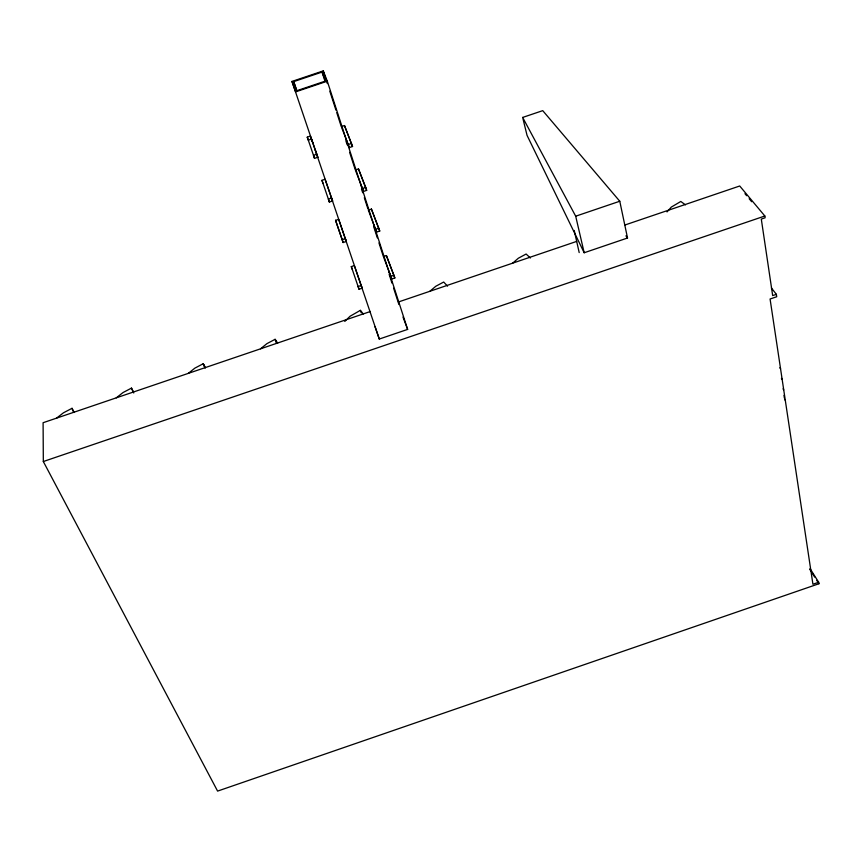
<?xml version="1.0" encoding="UTF-8"?>
<svg xmlns="http://www.w3.org/2000/svg" width="862" height="862" viewBox="0 0 862 862"><rect width="100%" height="100%" fill="white"/><g stroke="black" fill="none" stroke-linecap="round" stroke-linejoin="round"><path stroke-width="1.29" d="M667.037 211.923L671.261 207.117L680.818 201.471L685.462 204.865M344.757 321.44L350.037 316.268L360.381 310.342L363.333 313.973M512.707 263.115L518.331 258.234L526.111 254.031L530.399 257.997M429.901 291.248L435.763 286.281L443.682 282.036L447.55 286.152M260.529 348.808L266.886 343.669L275.086 339.316L277.661 343.087M188.304 373.354L194.866 368.139L203.184 363.742L205.458 367.621M116.262 397.835L123.04 392.544L131.477 388.105L133.438 392.091M56.547 418.124L63.497 412.779L72.031 408.308L74.078 412.489M370.391 311.494L43.1 422.714L43.326 461.526L217.59 791.101L818.9 583.757L818.674 582.249L812.92 584.231L770.078 299.006L776.716 296.743L776.36 294.33L771.415 287.994M379.291 339.046L407.64 329.403L327.301 81.19L323.239 70.899L291.97 81.427L379.291 339.046L374.992 326.59M43.326 461.526L764.853 216.006L765.111 217.784L761.297 219.088L772.675 295.591L776.36 294.33M522.663 117.437L542.737 110.648L619.778 201.245L627.525 238.009L584.177 252.749L527.038 135.345L522.663 117.437L575.697 216.2L584.177 252.749M355.812 171.215L362.503 188.509L365.703 187.42L366.662 190.383L363.452 191.461L360.618 184.112M329.381 202.042L332.592 200.954L331.59 198.012L328.379 199.1L329.381 202.042L321.957 180.32L325.103 179.253L332.592 200.954M335.577 220.36L338.669 219.314L346.298 241.457L343.151 242.534L335.577 220.36L343.151 242.534M371.436 209.132L368.354 210.166L376.597 232.104L379.743 231.038L371.436 209.132L379.743 231.038M342.182 239.69L345.339 238.623L346.298 241.457M375.681 229.26L378.827 228.193M351.308 266.606L354.325 265.582L362.126 288.199L359.045 289.244L351.308 266.606L352.224 269.289M388.805 271.218L391.768 279.008L394.85 277.963L386.402 255.572L383.385 256.596L378.946 242.89M383.838 257.781L390.885 276.282L393.966 275.237M575.697 216.2L619.778 201.245M398.416 301.98L576.7 241.392M625.101 224.95L739.715 185.998L764.853 216.006M293.683 81.621L322.043 72.074L325.556 81.017L296.851 90.693L293.683 81.621L296.69 90.532M327.301 81.19L295.601 91.868L291.97 81.427M307.271 137.144L310.471 136.056L316.753 154.19L317.798 157.25L314.522 158.36L307.271 137.144L308.294 140.161L311.494 139.084L312.766 142.736M345.565 138.092L349.272 147.607L352.536 146.497L344.488 125.55L341.287 126.639L336.773 112.696M316.753 154.19L313.477 155.3L314.522 158.36M341.761 127.835L348.28 144.536L351.545 143.426M365.703 187.42L358.473 168.909L355.327 169.976L349.616 152.337M744.962 193.691L746.643 195.696M749.164 198.713L751.675 201.719M625.931 235.843L627.525 238.009M779.83 367.762L780.552 368.764M781.425 378.375L782.146 379.377M783.008 388.87L783.73 389.883M784.571 399.3L785.293 400.313M810.172 568.801L818.674 582.249M809.687 569.189L811.099 571.431M812.521 573.672L814.644 577.034M816.777 580.395L818.9 583.757M131.477 388.105L133.75 392.986M203.507 364.292L205.091 368.009M203.184 363.742L204.24 366.221M72.031 408.308L73.744 412.381M352.536 146.497L344.488 125.55M366.662 190.383L358.473 168.909M275.452 339.854L276.422 342.365M275.086 339.316L276.54 343.087M394.85 277.963L386.402 255.572M373.699 224.54L376.597 232.104M402.985 317.065L407.64 329.403M315.298 150.063L317.798 157.25M360.381 310.342L361.253 312.884M321.957 180.32L322.948 183.229M359.045 289.244L358.118 286.518L361.2 285.473L362.126 288.199M322.043 72.074L324.942 81.017M348.28 144.536L349.272 147.607M362.503 188.509L363.452 191.461M390.885 276.282L391.768 279.008M323.239 70.899L327.344 83.571M329.801 91.167L335.954 110.164M345.942 141.002L347.17 144.784M361.512 189.047L362.719 192.776M364.324 197.743L367.945 208.927M373.699 226.695L377.34 237.901M389.15 274.364L391.994 283.156M393.622 288.177L398.912 304.512M574.232 230.477L579.199 252.588M783.989 395.389L784.377 397.996"/></g></svg>
